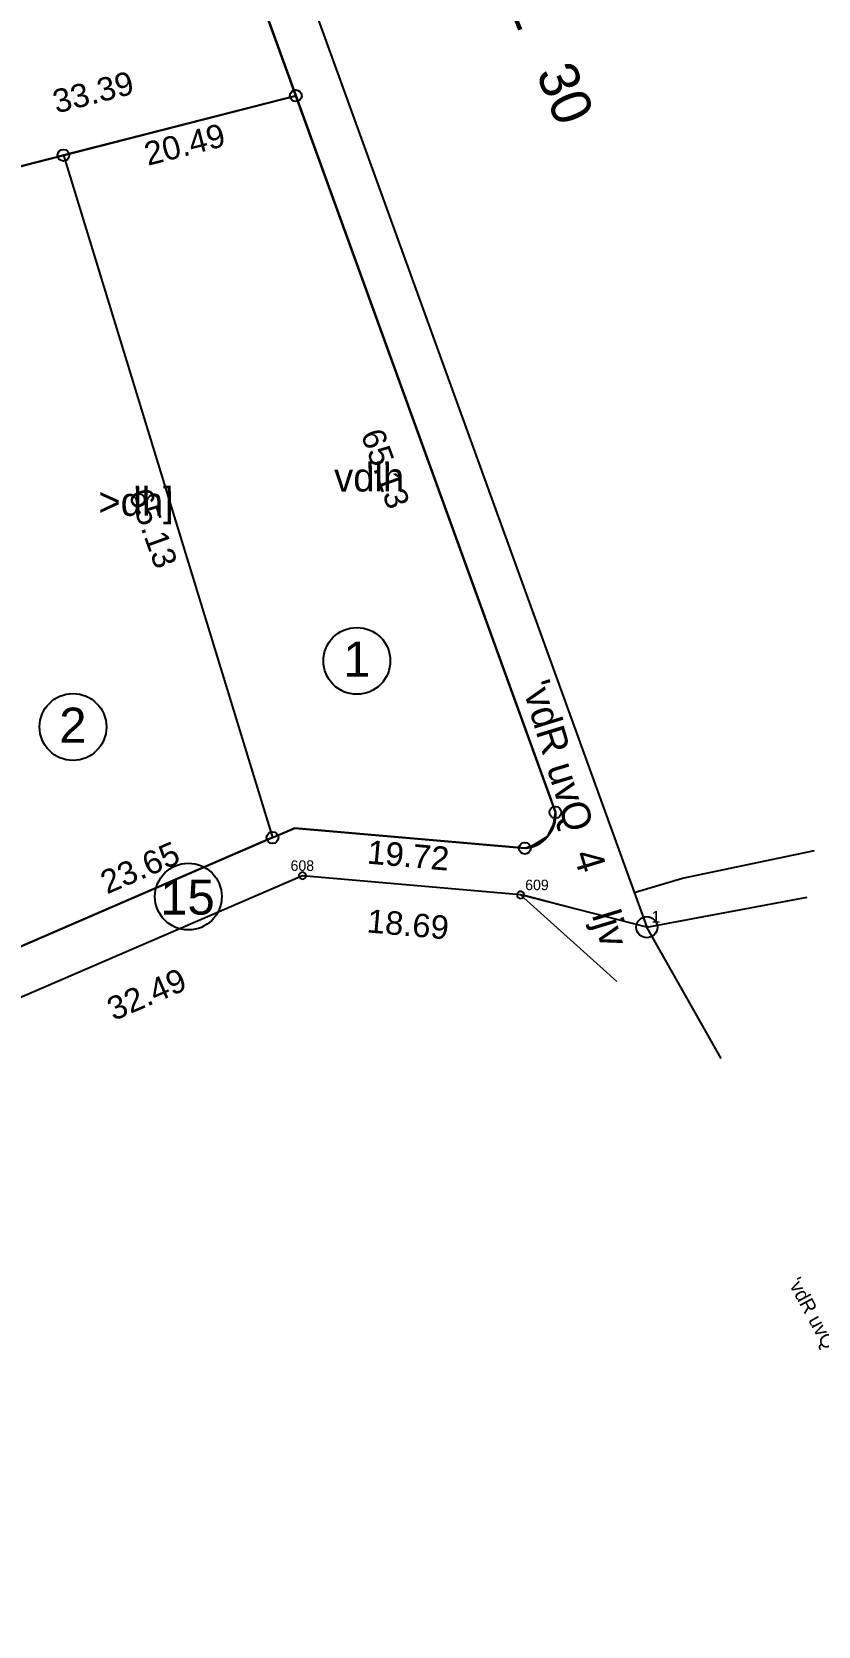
# Model space of a CAD drawing. Header units: inches. Extents: x -7 to 178754, y -5 to 179654.
# Drawn here: x 150883.1 to 150950.2, y 179390.3 to 179526.6 of the extents above; entities that cross this region are included whole.
import ezdxf

# ---------------------------------------------------------------- set-up
doc = ezdxf.new("R2010")
doc.units = ezdxf.units.IN
doc.header["$MEASUREMENT"] = 0
doc.layers.add('DOOR', color=6, linetype='Continuous')
doc.layers.add('LAND', color=7, linetype='Continuous')
doc.styles.add('ARAB4', font='arab4.shx')
doc.styles.add('MONOTEXT', font='txt')
doc.styles.get("Standard").update_dxf_attribs({"font": 'arial.ttf'})
doc.dimstyles.new('250', dxfattribs={"dimtxt": 2, "dimasz": 0.18, "dimexe": 0.18, "dimexo": 0.0625, "dimgap": 0.09, "dimtad": 0, "dimzin": 0, "dimdsep": 46, "dimtxsty": 'Standard', "dimcen": 0.09, "dimse1": 1, "dimse2": 1, "dimsd1": 1, "dimsd2": 1, "dimclrt": 2, "dimazin": 0, "dimtfac": 1, "dimtofl": 0, "dimtmove": 0, "dimatfit": 3, "dimfxl": 1, "dimtolj": 1, "dimtzin": 0, "dimarcsym": 0})

# ---------------------------------------------------------------- blocks, each defined once
blk = doc.blocks.new('*D21')
at = {"layer": 'DEFPOINTS', "color": 0, "transparency": 16777216}
for p in [(150905.62, 179521.13), (150927.79, 179459.89), (150924.35, 179458.65)]:
    blk.add_point(p, dxfattribs=at)
at = {"layer": 'DOOR', "color": 2, "transparency": 16777216, "insert": (150913.26, 179489.27), "char_height": 2, "attachment_point": 5, "rotation": 289.8974}
blk.add_mtext('\\A1;65.13', dxfattribs=at)
blk = doc.blocks.new('*D22')
at = {"layer": 'DEFPOINTS', "color": 0, "transparency": 16777216}
for p in [(150864.85, 179510.69), (150886.42, 179449.57), (150881.93, 179448.34)]:
    blk.add_point(p, dxfattribs=at)
at = {"layer": 'DOOR', "color": 2, "transparency": 16777216, "insert": (150877.88, 179480.74), "char_height": 2, "attachment_point": 5, "rotation": 285.3195}
blk.add_mtext('\\A1;64.65', dxfattribs=at)
blk = doc.blocks.new('*D23')
at = {"layer": 'DEFPOINTS', "color": 0, "transparency": 16777216}
for p in [(150885.77, 179516.05), (150886.89, 179511.71), (150864.85, 179510.69)]:
    blk.add_point(p, dxfattribs=at)
at = {"layer": 'DOOR', "color": 2, "transparency": 16777216, "insert": (150876.42, 179509.03), "char_height": 2, "attachment_point": 5, "rotation": 14.3726}
blk.add_mtext('\\A1;21.60', dxfattribs=at)
blk = doc.blocks.new('*D25')
at = {"layer": 'DEFPOINTS', "color": 0, "transparency": 16777216}
for p in [(150905.62, 179521.13), (150885.77, 179516.05), (150886.19, 179514.42)]:
    blk.add_point(p, dxfattribs=at)
at = {"layer": 'DOOR', "color": 2, "transparency": 16777216, "insert": (150896.12, 179516.96), "char_height": 2, "attachment_point": 5, "rotation": 14.3726}
blk.add_mtext('\\A1;20.49', dxfattribs=at)
blk = doc.blocks.new('*D36')
at = {"layer": 'DEFPOINTS', "color": 0, "transparency": 16777216}
for p in [(150902.78, 179459.69), (150903.63, 179457.73), (150881.93, 179448.34)]:
    blk.add_point(p, dxfattribs=at)
at = {"layer": 'DOOR', "color": 2, "transparency": 16777216, "insert": (150892.31, 179455.16), "char_height": 2, "attachment_point": 5, "rotation": 23.3974}
blk.add_mtext('\\A1;23.65', dxfattribs=at)
blk = doc.blocks.new('*D37')
at = {"layer": 'DEFPOINTS', "color": 0, "transparency": 16777216}
for p in [(150905.53, 179458.55), (150925.18, 179456.82), (150925.05, 179455.33)]:
    blk.add_point(p, dxfattribs=at)
at = {"layer": 'DOOR', "color": 2, "transparency": 16777216, "insert": (150915.22, 179456.19), "char_height": 2, "attachment_point": 5, "rotation": 354.9661}
blk.add_mtext('\\A1;19.72', dxfattribs=at)
blk = doc.blocks.new('*D38')
at = {"layer": 'DEFPOINTS', "color": 0, "transparency": 16777216}
for p in [(150905.53, 179458.55), (150925.18, 179456.82), (150925.05, 179455.34)]:
    blk.add_point(p, dxfattribs=at)
at = {"layer": 'DOOR', "color": 2, "transparency": 16777216, "insert": (150915.23, 179456.21), "char_height": 2, "attachment_point": 5, "rotation": 354.9661}
blk.add_mtext('\\A1;19.72', dxfattribs=at)
blk = doc.blocks.new('*D40')
at = {"layer": 'DEFPOINTS', "color": 0, "transparency": 16777216}
for p in [(150906.19, 179454.48, 97.46), (150924.81, 179452.84, 97.46), (150924.51, 179449.49)]:
    blk.add_point(p, dxfattribs=at)
at = {"layer": 'DOOR', "color": 2, "transparency": 16777216, "insert": (150915.2, 179450.31), "char_height": 2, "attachment_point": 5, "rotation": 354.9661}
blk.add_mtext('\\A1;18.69', dxfattribs=at)
blk = doc.blocks.new('*D41')
at = {"layer": 'DEFPOINTS', "color": 0, "transparency": 16777216}
for p in [(150906.19, 179454.48, 97.46), (150876.37, 179441.57, 97.46), (150877.97, 179437.88)]:
    blk.add_point(p, dxfattribs=at)
at = {"layer": 'DOOR', "color": 2, "transparency": 16777216, "insert": (150892.88, 179444.33), "char_height": 2, "attachment_point": 5, "rotation": 23.3974}
blk.add_mtext('\\A1;32.49', dxfattribs=at)
blk = doc.blocks.new('*D63')
at = {"layer": 'DEFPOINTS', "color": 0, "transparency": 16777216}
for p in [(150838.28, 179536.26), (178750.37, 34368.8), (178747.03, 34368.16)]:
    blk.add_point(p, dxfattribs=at)
at = {"layer": 'DOOR', "color": 2, "transparency": 16777216, "insert": (178751.63, 34362.26), "char_height": 2, "attachment_point": 5, "rotation": 280.8824}
blk.add_mtext('\\A1;147826.50', dxfattribs=at)
blk = doc.blocks.new('*D69')
at = {"layer": 'DEFPOINTS', "color": 0, "transparency": 16777216}
for p in [(150889.92, 179564.51), (150905.62, 179521.13), (150903.33, 179520.31)]:
    blk.add_point(p, dxfattribs=at)
at = {"layer": 'DOOR', "color": 2, "transparency": 16777216, "insert": (150895.48, 179542), "char_height": 2, "attachment_point": 5, "rotation": 289.8974}
blk.add_mtext('\\A1;46.13', dxfattribs=at)
blk = doc.blocks.new('*D70')
at = {"layer": 'DEFPOINTS', "color": 0, "transparency": 16777216}
for p in [(150905.62, 179521.13), (150872.14, 179517.29), (150873.28, 179512.85)]:
    blk.add_point(p, dxfattribs=at)
at = {"layer": 'DOOR', "color": 2, "transparency": 16777216, "insert": (150888.31, 179521.43), "char_height": 2, "attachment_point": 5, "rotation": 14.3726}
blk.add_mtext('\\A1;33.39', dxfattribs=at)
blk = doc.blocks.new('*D71')
at = {"layer": 'DEFPOINTS', "color": 0, "transparency": 16777216}
for p in [(150885.77, 179516.05), (150907.94, 179454.81), (150904.5, 179453.56)]:
    blk.add_point(p, dxfattribs=at)
at = {"layer": 'DOOR', "color": 2, "transparency": 16777216, "insert": (150893.42, 179484.18), "char_height": 2, "attachment_point": 5, "rotation": 289.8974}
blk.add_mtext('\\A1;65.13', dxfattribs=at)

msp = doc.modelspace()

# ---------------------------------------------------------------- linework, layer by layer
at = {"layer": 'DOOR', "color": 1}
msp.add_line((150925.869, 179476.946), (150925.805, 179476.946), dxfattribs=at)
at = {"layer": 'DOOR', "color": 3}
for p, q in [((150938.629, 179454.268), (150949.929, 179456.64)), ((150938.629, 179454.268), (150949.929, 179456.64)), ((150938.629, 179454.268), (150949.929, 179456.64)), ((150934.518, 179453.052, 97.462), (150938.629, 179454.268)), ((150935.597, 179450.071), (150949.292, 179452.648)), ((150941.932, 179438.865), (150935.597, 179450.071))]:
    msp.add_line(p, q, dxfattribs=at)
at = {"layer": 'DOOR', "color": 3, "lineweight": 0}
for p, q in [((150876.371, 179441.574, 89.471), (150906.19, 179454.476, 89.471)), ((150876.371, 179441.574, 89.471), (150906.19, 179454.476, 89.471)), ((150876.371, 179441.574, 89.471), (150906.19, 179454.476, 89.471)), ((150876.371, 179441.574, 89.471), (150906.19, 179454.476, 89.471)), ((150906.19, 179454.476, 89.471), (150924.809, 179452.836, 89.471)), ((150906.19, 179454.476, 89.471), (150924.809, 179452.836, 89.471)), ((150906.19, 179454.476, 89.471), (150924.809, 179452.836, 89.471)), ((150906.19, 179454.476, 89.471), (150924.809, 179452.836, 89.471)), ((150924.809, 179452.836, 89.471), (150933.03, 179445.433, 89.471)), ((150924.809, 179452.836, 89.471), (150933.03, 179445.433, 89.471)), ((150924.809, 179452.836, 89.471), (150933.03, 179445.433, 89.471)), ((150924.809, 179452.836, 89.471), (150933.03, 179445.433, 89.471)), ((150925.109, 179452.842, 89.471), (150935.597, 179450.071, 89.471))]:
    msp.add_line(p, q, dxfattribs=at)
at = {"layer": 'DOOR', "color": 1}
for centre, radius in [((150905.622, 179521.135), 0.5), ((150885.774, 179516.049), 0.5), ((150910.837, 179472.832), 2.854), ((150886.591, 179467.184), 2.854), ((150927.787, 179459.894), 0.5), ((150903.628, 179457.726), 0.5), ((150925.179, 179456.819), 0.5), ((150896.446, 179452.688, -88.416), 2.854)]:
    msp.add_circle(centre, radius, dxfattribs=at)
at = {"layer": 'DOOR', "color": 3}
msp.add_circle((150935.597, 179450.071), 0.904, dxfattribs=at)
at = {"layer": 'DOOR', "color": 1}
msp.add_arc((150924.947, 179459.66, -97.462), 2.85, 274.68193, 4.70906, dxfattribs=at)
at = {"layer": 'DOOR', "color": 3}
for centre, start, end in [((150906.19, 179454.476, 87.895), 90, 270), ((150906.19, 179454.476, 87.895), 270, 90), ((150924.809, 179452.836, 88.647), 90, 270), ((150924.809, 179452.836, 88.647), 270, 90)]:
    msp.add_arc(centre, 0.3, start, end, dxfattribs=at)
at = {"layer": 'LAND', "color": 1, "elevation": 97.462}
msp.add_lwpolyline([(150872.34, 179624.841), (150935.597, 179450.071), (150924.809, 179452.836), (150906.19, 179454.476), (150876.371, 179441.574), (150857.579, 179438.466), (150850.873, 179436.231), (150835.179, 179430.815), (150815.891, 179427.189), (150812.146, 179425.933), (150804.866, 179422.809), (150785.606, 179408.376), (150767.311, 179451.454), (150764.164, 179470.936), (150774.081, 179486.73), (150781.09, 179502.658), (150791.58, 179527.544), (150792.975, 179546.18), (150794.167, 179552.647), (150795.138, 179559.652), (150802.355, 179575.877), (150805.303, 179592.819), (150806.851, 179613.197)], close=True, dxfattribs=at)
at = {"layer": 'LAND', "color": 0}
msp.add_lwpolyline([(150905.622, 179521.135), (150844.279, 179505.416), (150834.18, 179557.357), (150889.015, 179567.016)], close=True, dxfattribs=at)
at = {"layer": 'LAND', "color": 1}
for points in [[(150873.276, 179512.846), (150905.622, 179521.135), (150889.92, 179564.515), (150888.087, 179565.461), (150885.407, 179566.385), (150862.026, 179562.262)], [(150903.628, 179457.726), (150905.532, 179458.55), (150925.179, 179456.819), (150925.882, 179457.081), (150927.124, 179457.821), (150927.622, 179458.814), (150927.787, 179459.894), (150905.622, 179521.135), (150885.774, 179516.049)], [(150864.846, 179510.686), (150885.774, 179516.049), (150903.628, 179457.726), (150881.926, 179448.336)]]:
    msp.add_lwpolyline(points, close=True, dxfattribs=at)
at = {"layer": 'LAND', "color": 1, "elevation": 97.462}
for points in [[(150889.015, 179567.016), (150927.787, 179459.894)], [(150925.179, 179456.819), (150905.532, 179458.55), (150875.233, 179445.44), (150856.612, 179442.36), (150840.826, 179436.951), (150834.152, 179434.692), (150814.881, 179431.069), (150811.092, 179429.798), (150802.849, 179426.297), (150783.974, 179412.152)]]:
    msp.add_lwpolyline(points, dxfattribs=at)
at = {"layer": 'LAND', "color": 0}
msp.add_lwpolyline([(150774.427, 179487.516), (150905.622, 179521.135), (150927.787, 179459.894, -0.4143523), (150925.179, 179456.819), (150905.532, 179458.55), (150875.233, 179445.44), (150856.612, 179442.36), (150840.826, 179436.951), (150834.152, 179434.692), (150814.881, 179431.069), (150811.092, 179429.798), (150802.849, 179426.297), (150783.974, 179412.152), (150767.311, 179451.454), (150764.164, 179470.936), (150774.081, 179486.73), (150774.427, 179487.516)], format="xyb", dxfattribs=at)

# ---------------------------------------------------------------- texts
at = {"layer": 'DOOR', "color": 3, "ltscale": 0.2, "style": 'ARAB4'}
for s, height, rotation, p in [("r'um  vrL   30", 3.40765, 292.22991, (150918.018, 179542.841)), ('vdlh', 2.434, 0.4, (150908.908, 179487.294)), ('>dh]', 2.434, 0.4, (150888.767, 179485.209)), ("'vdR uvQ  4    ljv", 2.43404, 286.93628, (150924.908, 179470.732)), ("'vdR uvQ   3   ljv  psF hgjs,dm ydv hglkjidm", 1.21702, 298.40093, (150947.611, 179419.719, -60.823))]:
    msp.add_text(s, height=height, rotation=rotation, dxfattribs=at).set_placement(p)
at = {"layer": 'DOOR', "color": 1}
for s, p in [('1', (150909.665, 179471.484)), ('2', (150885.419, 179465.837)), ('15', (150894.035, 179451.146, -88.416))]:
    msp.add_text(s, height=3, dxfattribs=at).set_placement(p)
at = {"layer": 'DOOR', "color": 3, "style": 'MONOTEXT'}
for s, p in [('608', (150905.174, 179454.886, 263.685)), ('609', (150925.209, 179453.236, 88.647))]:
    msp.add_text(s, height=0.9, dxfattribs=at).set_placement(p)
at = {"layer": 'DOOR', "insert": (150936, 179450.47, 100), "char_height": 1, "width": 1, "attachment_point": 7, "style": 'MONOTEXT'}
msp.add_mtext('1', dxfattribs=at)
at = {"layer": 'DOOR', "color": 3, "flags": 1}
for tag, p in [('FEATURE_CODE', (150905.891, 179454.176, 87.895)), ('NAME', (150905.891, 179454.176, 87.895)), ('FEATURE_CODE', (150924.509, 179452.536, 88.647)), ('NAME', (150924.509, 179452.536, 88.647))]:
    msp.add_attdef(tag, p, '', height=0.003, dxfattribs=at)

# ---------------------------------------------------------------- dimensions: what is measured, and where the dimension line sits
at = {"layer": 'DOOR', "color": 1}
for p1, p2, distance, picture, middle in [((150889.92, 179564.515), (150905.622, 179521.135), -2.436, '*D69', (150895.48, 179541.996)), ((150905.622, 179521.135), (150873.276, 179512.846), -4.583, '*D70', (150888.311, 179521.43)), ((150905.622, 179521.135), (150885.774, 179516.049), 1.682, '*D25', (150896.115, 179516.962)), ((150905.622, 179521.135), (150927.787, 179459.894), -3.658, '*D21', (150913.265, 179489.269)), ((150864.846, 179510.686), (150885.774, 179516.049), -4.483, '*D23', (150876.423, 179509.025)), ((150885.774, 179516.049), (150907.94, 179454.808), -3.658, '*D71', (150893.417, 179484.183)), ((150864.846, 179510.686), (150881.926, 179448.336), 4.655, '*D22', (150877.875, 179480.741)), ((150905.532, 179458.55), (150925.179, 179456.819), -1.496, '*D37', (150915.224, 179456.194)), ((150905.532, 179458.55), (150925.179, 179456.819), -1.481, '*D38', (150915.226, 179456.209)), ((150906.19, 179454.476, 97.462), (150876.371, 179441.574, 97.462), 4.029, '*D41', (150892.881, 179444.327)), ((150906.19, 179454.476, 97.462), (150924.809, 179452.836, 97.462), -3.36, '*D40', (150915.205, 179450.309))]:
    dim = msp.add_aligned_dim(p1=p1, p2=p2, distance=distance, dimstyle='250', dxfattribs=at)
    dim.commit()
    dim.dimension.update_dxf_attribs({"geometry": picture, "text_midpoint": middle})
for base, p1, p2, angle, picture, middle in [((178750.369, 34368.804), (150838.282, 179536.26), (178747.033, 34368.162), 280.88241, '*D63', (178751.628, 34362.258)), ((150902.779, 179459.69), (150881.926, 179448.336), (150903.628, 179457.726), 23.39735, '*D36', (150892.313, 179455.161))]:
    dim = msp.add_linear_dim(base=base, p1=p1, p2=p2, angle=angle, dimstyle='250', dxfattribs=at)
    dim.commit()
    dim.dimension.update_dxf_attribs({"geometry": picture, "text_midpoint": middle, "dimtype": 129})

doc.saveas('drawing.dxf')
